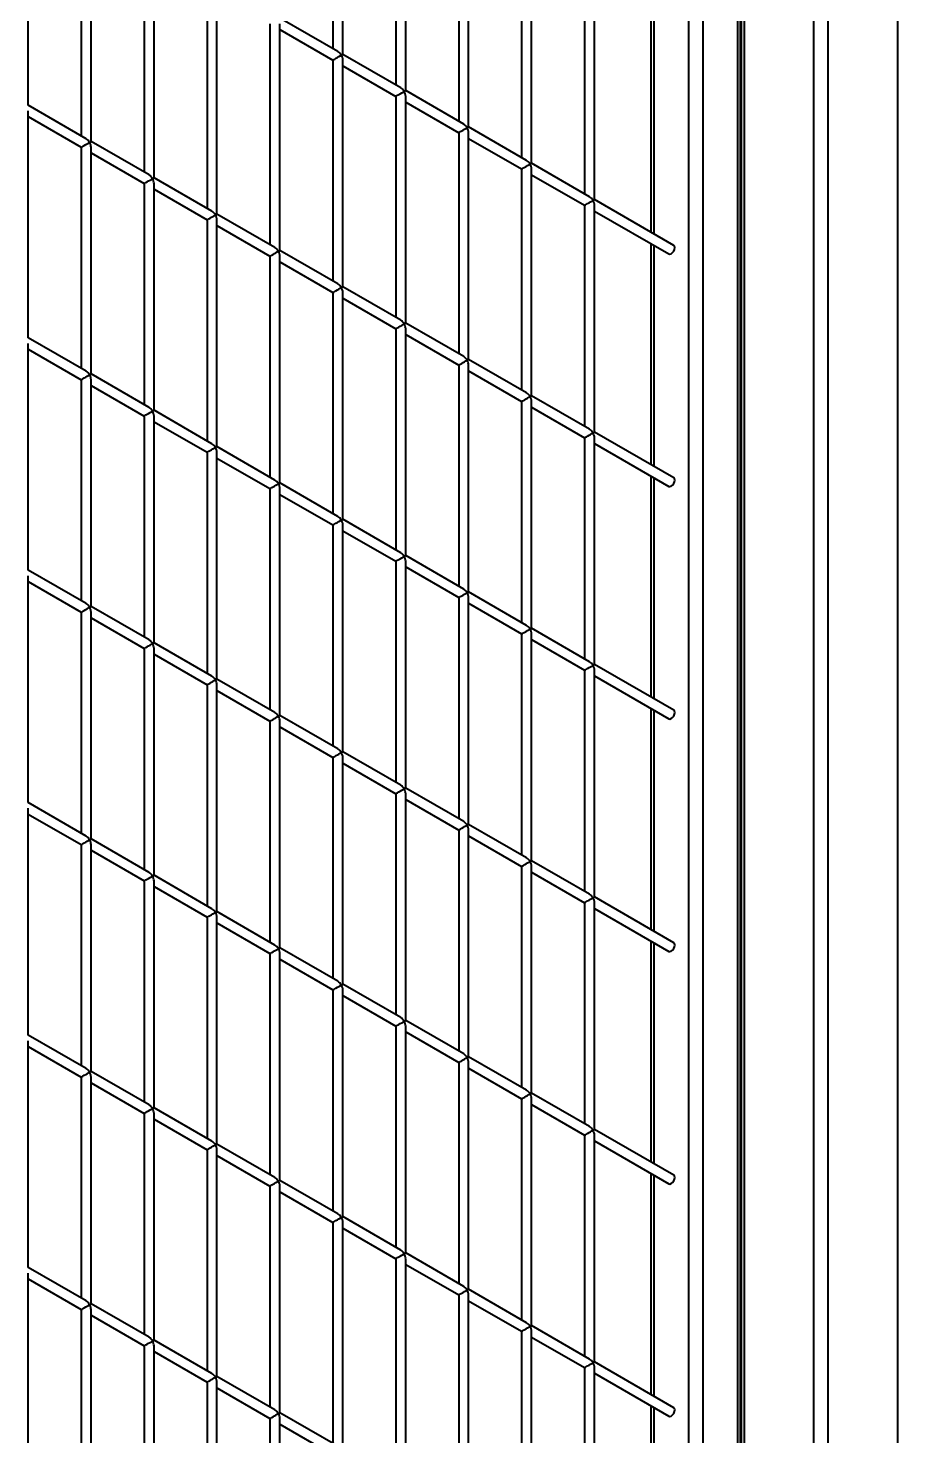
# Model space of a CAD drawing. Header units: millimetres. Extents: x 0 to 420, y 0 to 297.
# Drawn here: x 243.63 to 252.42, y 110.63 to 124.87 of the extents above; entities that cross this region are included whole.
import ezdxf

# ---------------------------------------------------------------- set-up
doc = ezdxf.new("R2010")
doc.units = ezdxf.units.MM

msp = doc.modelspace()

# ---------------------------------------------------------------- linework, layer by layer
at = {"color": 8, "linetype": 'Continuous', "lineweight": 40}
for p, q in [((251.5759, 99.2264), (251.5759, 131.3982)), ((251.7173, 131.3982), (251.7173, 99.2264)), ((252.4244, 98.8182), (252.4244, 130.99)), ((250.3101, 101.5016), (250.3101, 129.7201)), ((250.8688, 126.6588), (250.8688, 103.4316)), ((249.9566, 125.0244), (249.9566, 122.7882)), ((249.9566, 122.6728), (249.9566, 120.4366)), ((249.9566, 120.3211), (249.9566, 118.0849)), ((249.9566, 117.9695), (249.9566, 115.7333)), ((249.9566, 115.6178), (249.9566, 113.3817)), ((249.9566, 113.2662), (249.9566, 111.03)), ((249.9566, 110.9146), (249.9566, 108.6784))]:
    msp.add_line(p, q, dxfattribs=at)
at = {"color": 7, "linetype": 'Continuous', "lineweight": 40}
for p, q in [((250.8344, 100.6752), (250.8344, 130.0228)), ((250.8051, 100.7737), (250.8051, 130.0059)), ((250.4516, 129.8017), (250.4516, 101.3861)), ((246.7105, 126.8983), (246.7105, 124.6622)), ((246.8105, 124.6044), (246.8105, 126.8983)), ((250.8395, 126.6628), (250.8395, 103.4485)), ((247.3469, 126.531), (247.3469, 124.2948)), ((247.4469, 124.2371), (247.4469, 126.531)), ((243.6285, 124.0897), (243.6285, 126.3836)), ((247.9833, 126.1636), (247.9833, 123.9274)), ((248.0833, 123.8697), (248.0833, 126.1636)), ((244.1649, 126.0162), (244.1649, 123.7801)), ((244.2649, 123.7223), (244.2649, 126.0162)), ((248.6197, 125.7962), (248.6197, 123.56)), ((248.7197, 123.5023), (248.7197, 125.7962)), ((244.8013, 125.6489), (244.8013, 123.4127)), ((244.9013, 123.355), (244.9013, 125.6489)), ((249.2561, 125.4288), (249.2561, 123.1926)), ((249.3561, 123.1349), (249.3561, 125.4288)), ((245.4377, 125.2815), (245.4377, 123.0453)), ((245.5377, 122.9876), (245.5377, 125.2815)), ((249.9273, 125.0413), (249.9273, 122.8051)), ((246.0741, 124.9141), (246.0741, 122.6779)), ((246.7605, 124.6333), (246.1741, 124.9718)), ((246.1741, 122.6202), (246.1741, 124.9141)), ((246.1741, 124.8564), (246.7105, 124.5467)), ((247.3969, 124.2659), (246.8105, 124.6044)), ((246.7105, 124.5467), (246.7105, 122.3105)), ((246.8105, 122.2528), (246.8105, 124.5467)), ((246.8105, 124.489), (247.3469, 124.1793)), ((247.3469, 124.1793), (247.3469, 121.9431)), ((248.0333, 123.8985), (247.4469, 124.2371)), ((247.4469, 121.8854), (247.4469, 124.1793)), ((244.2149, 123.7512), (243.6285, 124.0897)), ((247.4469, 124.1216), (247.9833, 123.8119)), ((243.6285, 121.7381), (243.6285, 124.032)), ((243.6285, 123.9743), (244.1649, 123.6646)), ((247.9833, 123.8119), (247.9833, 121.5758)), ((248.6697, 123.5312), (248.0833, 123.8697)), ((248.0833, 121.518), (248.0833, 123.8119)), ((248.0833, 123.7542), (248.6197, 123.4446)), ((244.1649, 123.6646), (244.1649, 121.4284)), ((244.8513, 123.3838), (244.2649, 123.7223)), ((244.2649, 121.3707), (244.2649, 123.6646)), ((244.2649, 123.6069), (244.8013, 123.2972)), ((249.306, 123.1638), (248.7197, 123.5023)), ((245.4877, 123.0164), (244.9013, 123.355)), ((248.6197, 123.4446), (248.6197, 121.2084)), ((248.7197, 121.1507), (248.7197, 123.4446)), ((248.7197, 123.3868), (249.2561, 123.0772)), ((244.8013, 123.2972), (244.8013, 121.061)), ((244.9013, 121.0033), (244.9013, 123.2972)), ((244.9013, 123.2395), (245.4377, 122.9298)), ((249.2561, 123.0772), (249.2561, 120.841)), ((250.1584, 122.6717), (249.3561, 123.1349)), ((249.3561, 120.7833), (249.3561, 123.0772)), ((245.4377, 122.9298), (245.4377, 120.6937)), ((246.1241, 122.6491), (245.5377, 122.9876)), ((245.5377, 120.6359), (245.5377, 122.9298)), ((249.3561, 123.0194), (250.1084, 122.5851)), ((245.5377, 122.8721), (246.0741, 122.5624)), ((246.7605, 122.2817), (246.1741, 122.6202)), ((249.9273, 122.6897), (249.9273, 120.4535)), ((246.0741, 122.5624), (246.0741, 120.3263)), ((246.1741, 120.2685), (246.1741, 122.5624)), ((246.1741, 122.5047), (246.7105, 122.1951)), ((246.7105, 122.1951), (246.7105, 119.9589)), ((247.3969, 121.9143), (246.8105, 122.2528)), ((246.8105, 119.9012), (246.8105, 122.1951)), ((246.8105, 122.1373), (247.3469, 121.8277)), ((247.3469, 121.8277), (247.3469, 119.5915)), ((248.0333, 121.5469), (247.4469, 121.8854)), ((247.4469, 119.5338), (247.4469, 121.8277)), ((247.4469, 121.77), (247.9833, 121.4603)), ((244.2149, 121.3996), (243.6285, 121.7381)), ((243.6285, 119.3864), (243.6285, 121.6803)), ((243.6285, 121.6226), (244.1649, 121.313)), ((248.6697, 121.1795), (248.0833, 121.518)), ((244.8513, 121.0322), (244.2649, 121.3707)), ((247.9833, 121.4603), (247.9833, 119.2241)), ((248.0833, 119.1664), (248.0833, 121.4603)), ((248.0833, 121.4026), (248.6197, 121.0929)), ((244.1649, 121.313), (244.1649, 119.0768)), ((244.2649, 119.0191), (244.2649, 121.313)), ((244.2649, 121.2552), (244.8013, 120.9456)), ((248.6197, 121.0929), (248.6197, 118.8567)), ((249.306, 120.8121), (248.7197, 121.1507)), ((248.7197, 118.799), (248.7197, 121.0929)), ((244.8013, 120.9456), (244.8013, 118.7094)), ((245.4877, 120.6648), (244.9013, 121.0033)), ((244.9013, 118.6517), (244.9013, 120.9456)), ((248.7197, 121.0352), (249.2561, 120.7255)), ((244.9013, 120.8878), (245.4377, 120.5782)), ((250.1584, 120.3201), (249.3561, 120.7833)), ((246.1241, 120.2974), (245.5377, 120.6359)), ((249.2561, 120.7255), (249.2561, 118.4894)), ((249.3561, 118.4316), (249.3561, 120.7255)), ((249.3561, 120.6678), (250.1084, 120.2335)), ((245.4377, 120.5782), (245.4377, 118.342)), ((245.5377, 118.2843), (245.5377, 120.5782)), ((245.5377, 120.5205), (246.0741, 120.2108)), ((249.9273, 120.338), (249.9273, 118.1019)), ((246.0741, 120.2108), (246.0741, 117.9746)), ((246.7605, 119.93), (246.1741, 120.2685)), ((246.1741, 117.9169), (246.1741, 120.2108)), ((246.1741, 120.1531), (246.7105, 119.8434)), ((246.7105, 119.8434), (246.7105, 117.6073)), ((247.3969, 119.5626), (246.8105, 119.9012)), ((246.8105, 117.5495), (246.8105, 119.8434)), ((246.8105, 119.7857), (247.3469, 119.476)), ((248.0333, 119.1953), (247.4469, 119.5338)), ((244.2149, 119.0479), (243.6285, 119.3864)), ((247.3469, 119.476), (247.3469, 117.2399)), ((247.4469, 117.1821), (247.4469, 119.476)), ((247.4469, 119.4183), (247.9833, 119.1087)), ((243.6285, 117.0348), (243.6285, 119.3287)), ((243.6285, 119.271), (244.1649, 118.9613)), ((247.9833, 119.1087), (247.9833, 116.8725)), ((248.6697, 118.8279), (248.0833, 119.1664)), ((248.0833, 116.8148), (248.0833, 119.1087)), ((248.0833, 119.0509), (248.6197, 118.7413)), ((244.1649, 118.9613), (244.1649, 116.7252)), ((244.8513, 118.6805), (244.2649, 119.0191)), ((244.2649, 116.6674), (244.2649, 118.9613)), ((244.2649, 118.9036), (244.8013, 118.5939)), ((249.306, 118.4605), (248.7197, 118.799)), ((245.4877, 118.3132), (244.9013, 118.6517)), ((248.6197, 118.7413), (248.6197, 116.5051)), ((248.7197, 116.4474), (248.7197, 118.7413)), ((248.7197, 118.6835), (249.2561, 118.3739)), ((244.8013, 118.5939), (244.8013, 116.3578)), ((244.9013, 116.3), (244.9013, 118.5939)), ((244.9013, 118.5362), (245.4377, 118.2266)), ((249.2561, 118.3739), (249.2561, 116.1377)), ((250.1584, 117.9685), (249.3561, 118.4316)), ((249.3561, 116.08), (249.3561, 118.3739)), ((245.4377, 118.2266), (245.4377, 115.9904)), ((246.1241, 117.9458), (245.5377, 118.2843)), ((245.5377, 115.9327), (245.5377, 118.2266)), ((249.3561, 118.3162), (250.1084, 117.8819)), ((245.5377, 118.1688), (246.0741, 117.8592)), ((246.7605, 117.5784), (246.1741, 117.9169)), ((249.9273, 117.9864), (249.9273, 115.7502)), ((246.0741, 117.8592), (246.0741, 115.623)), ((246.1741, 115.5653), (246.1741, 117.8592)), ((246.1741, 117.8014), (246.7105, 117.4918)), ((246.7105, 117.4918), (246.7105, 115.2556)), ((247.3969, 117.211), (246.8105, 117.5495)), ((246.8105, 115.1979), (246.8105, 117.4918)), ((246.8105, 117.4341), (247.3469, 117.1244)), ((247.3469, 117.1244), (247.3469, 114.8882)), ((248.0333, 116.8436), (247.4469, 117.1821)), ((247.4469, 114.8305), (247.4469, 117.1244)), ((247.4469, 117.0667), (247.9833, 116.757)), ((244.2149, 116.6963), (243.6285, 117.0348)), ((243.6285, 114.6832), (243.6285, 116.9771)), ((243.6285, 116.9193), (244.1649, 116.6097)), ((248.6697, 116.4762), (248.0833, 116.8148)), ((244.8513, 116.3289), (244.2649, 116.6674)), ((247.9833, 116.757), (247.9833, 114.5209)), ((248.0833, 114.4631), (248.0833, 116.757)), ((248.0833, 116.6993), (248.6197, 116.3896)), ((244.1649, 116.6097), (244.1649, 114.3735)), ((244.2649, 114.3158), (244.2649, 116.6097)), ((244.2649, 116.552), (244.8013, 116.2423)), ((248.6197, 116.3896), (248.6197, 114.1535)), ((249.306, 116.1089), (248.7197, 116.4474)), ((248.7197, 114.0957), (248.7197, 116.3896)), ((244.8013, 116.2423), (244.8013, 114.0061)), ((245.4877, 115.9615), (244.9013, 116.3)), ((244.9013, 113.9484), (244.9013, 116.2423)), ((248.7197, 116.3319), (249.2561, 116.0223)), ((244.9013, 116.1846), (245.4377, 115.8749)), ((250.1584, 115.6168), (249.3561, 116.08)), ((246.1241, 115.5941), (245.5377, 115.9327)), ((249.2561, 116.0223), (249.2561, 113.7861)), ((249.3561, 113.7284), (249.3561, 116.0223)), ((249.3561, 115.9645), (250.1084, 115.5302)), ((245.4377, 115.8749), (245.4377, 113.6387)), ((245.5377, 113.581), (245.5377, 115.8749)), ((245.5377, 115.8172), (246.0741, 115.5075)), ((249.9273, 115.6348), (249.9273, 113.3986)), ((246.0741, 115.5075), (246.0741, 113.2714)), ((246.7605, 115.2268), (246.1741, 115.5653)), ((246.1741, 113.2136), (246.1741, 115.5075)), ((246.1741, 115.4498), (246.7105, 115.1402)), ((246.7105, 115.1402), (246.7105, 112.904)), ((247.3969, 114.8594), (246.8105, 115.1979)), ((246.8105, 112.8463), (246.8105, 115.1402)), ((246.8105, 115.0824), (247.3469, 114.7728)), ((248.0333, 114.492), (247.4469, 114.8305)), ((244.2149, 114.3447), (243.6285, 114.6832)), ((247.3469, 114.7728), (247.3469, 112.5366)), ((247.4469, 112.4789), (247.4469, 114.7728)), ((247.4469, 114.715), (247.9833, 114.4054)), ((243.6285, 112.3315), (243.6285, 114.6254)), ((243.6285, 114.5677), (244.1649, 114.258)), ((247.9833, 114.4054), (247.9833, 112.1692)), ((248.6697, 114.1246), (248.0833, 114.4631)), ((248.0833, 112.1115), (248.0833, 114.4054)), ((244.1649, 114.258), (244.1649, 112.0219)), ((244.8513, 113.9773), (244.2649, 114.3158)), ((244.2649, 111.9641), (244.2649, 114.258)), ((248.0833, 114.3477), (248.6197, 114.038)), ((244.2649, 114.2003), (244.8013, 113.8907)), ((249.306, 113.7572), (248.7197, 114.0957)), ((245.4877, 113.6099), (244.9013, 113.9484)), ((248.6197, 114.038), (248.6197, 111.8018)), ((248.7197, 111.7441), (248.7197, 114.038)), ((248.7197, 113.9803), (249.2561, 113.6706)), ((244.8013, 113.8907), (244.8013, 111.6545)), ((244.9013, 111.5968), (244.9013, 113.8907)), ((244.9013, 113.8329), (245.4377, 113.5233)), ((249.2561, 113.6706), (249.2561, 111.4344)), ((250.1584, 113.2652), (249.3561, 113.7284)), ((249.3561, 111.3767), (249.3561, 113.6706)), ((245.4377, 113.5233), (245.4377, 111.2871)), ((246.1241, 113.2425), (245.5377, 113.581)), ((245.5377, 111.2294), (245.5377, 113.5233)), ((249.3561, 113.6129), (250.1084, 113.1786)), ((245.5377, 113.4656), (246.0741, 113.1559)), ((246.7605, 112.8751), (246.1741, 113.2136)), ((249.9273, 113.2831), (249.9273, 111.0469)), ((246.0741, 113.1559), (246.0741, 110.9197)), ((246.1741, 110.862), (246.1741, 113.1559)), ((246.1741, 113.0982), (246.7105, 112.7885)), ((246.7105, 112.7885), (246.7105, 110.5523)), ((247.3969, 112.5077), (246.8105, 112.8463)), ((246.8105, 110.4946), (246.8105, 112.7885)), ((246.8105, 112.7308), (247.3469, 112.4211)), ((247.3469, 112.4211), (247.3469, 110.185)), ((248.0333, 112.1404), (247.4469, 112.4789)), ((247.4469, 110.1272), (247.4469, 112.4211)), ((247.4469, 112.3634), (247.9833, 112.0537)), ((244.2149, 111.993), (243.6285, 112.3315)), ((243.6285, 109.9799), (243.6285, 112.2738)), ((243.6285, 112.2161), (244.1649, 111.9064)), ((248.6697, 111.773), (248.0833, 112.1115)), ((244.8513, 111.6256), (244.2649, 111.9641)), ((247.9833, 112.0537), (247.9833, 109.8176)), ((248.0833, 109.7598), (248.0833, 112.0537)), ((248.0833, 111.996), (248.6197, 111.6864)), ((244.1649, 111.9064), (244.1649, 109.6702)), ((244.2649, 109.6125), (244.2649, 111.9064)), ((244.2649, 111.8487), (244.8013, 111.539)), ((248.6197, 111.6864), (248.6197, 109.4502)), ((249.306, 111.4056), (248.7197, 111.7441)), ((248.7197, 109.3925), (248.7197, 111.6864)), ((244.8013, 111.539), (244.8013, 109.3029)), ((245.4877, 111.2582), (244.9013, 111.5968)), ((244.9013, 109.2451), (244.9013, 111.539)), ((248.7197, 111.6286), (249.2561, 111.319)), ((244.9013, 111.4813), (245.4377, 111.1716)), ((250.1584, 110.9136), (249.3561, 111.3767)), ((246.1241, 110.8909), (245.5377, 111.2294)), ((249.2561, 111.319), (249.2561, 109.0828)), ((249.3561, 109.0251), (249.3561, 111.319)), ((249.3561, 111.2613), (250.1084, 110.8269)), ((245.4377, 111.1716), (245.4377, 108.9355)), ((245.5377, 108.8777), (245.5377, 111.1716)), ((245.5377, 111.1139), (246.0741, 110.8043)), ((246.0741, 110.8043), (246.0741, 108.5681)), ((246.7605, 110.5235), (246.1741, 110.862)), ((246.1741, 108.5104), (246.1741, 110.8043)), ((249.9273, 110.9315), (249.9273, 108.6953)), ((246.1741, 110.7465), (246.7105, 110.4369))]:
    msp.add_line(p, q, dxfattribs=at)
at = {"color": 7, "linetype": 'Continuous', "lineweight": 40, "flags": 128}
for points in [[(250.1334, 122.5876), (250.1469, 122.5985), (250.1584, 122.614), (250.166, 122.6317), (250.1687, 122.6488), (250.166, 122.6629), (250.1584, 122.6717), (250.1584, 122.6717)], [(250.1084, 122.5851), (250.1198, 122.5829), (250.1334, 122.5876)], [(250.1084, 120.2335), (250.1198, 120.2313), (250.1334, 120.236)], [(250.1334, 120.236), (250.1469, 120.2469), (250.1584, 120.2624), (250.166, 120.28), (250.1687, 120.2972), (250.166, 120.3113), (250.1584, 120.3201), (250.1584, 120.3201)], [(250.1334, 117.8843), (250.1469, 117.8953), (250.1584, 117.9107), (250.166, 117.9284), (250.1687, 117.9456), (250.166, 117.9596), (250.1584, 117.9685), (250.1584, 117.9685)], [(250.1084, 117.8819), (250.1198, 117.8796), (250.1334, 117.8843)], [(250.1084, 115.5302), (250.1198, 115.528), (250.1334, 115.5327)], [(250.1334, 115.5327), (250.1469, 115.5436), (250.1584, 115.5591), (250.166, 115.5768), (250.1687, 115.5939), (250.166, 115.608), (250.1584, 115.6168), (250.1584, 115.6168)], [(250.1334, 113.1811), (250.1469, 113.192), (250.1584, 113.2075), (250.166, 113.2251), (250.1687, 113.2423), (250.166, 113.2564), (250.1584, 113.2652), (250.1584, 113.2652)], [(250.1084, 113.1786), (250.1198, 113.1764), (250.1334, 113.1811)], [(250.1084, 110.8269), (250.1198, 110.8247), (250.1334, 110.8294)], [(250.1334, 110.8294), (250.1469, 110.8403), (250.1584, 110.8558), (250.166, 110.8735), (250.1687, 110.8907), (250.166, 110.9047), (250.1584, 110.9136), (250.1584, 110.9136)]]:
    msp.add_lwpolyline(points, dxfattribs=at)
at = {"color": 7, "linetype": 'Continuous', "lineweight": 40}
for centre, major_axis, ratio, start_param, end_param in [((246.7605, 124.5756), (-0.0354, 0.0612), 0.5773346, 4.7123483, 5.4978278), ((246.7605, 124.5756), (0.05, 0.0289), 0.0000704, 5.4977465, 6.2831447), ((246.7605, 124.5756), (0.05, 0.0289), 0.0000704, 3.141552, 5.4977465), ((246.7605, 124.5756), (-0.0354, 0.0612), 0.5773346, 3.9269502, 4.7123483), ((247.3969, 124.2082), (0.05, 0.0289), 0.0000704, 3.141552, 5.4977465), ((247.3969, 124.2082), (-0.0354, 0.0612), 0.5773346, 4.7123483, 5.4978278), ((247.3969, 124.2082), (0.05, 0.0289), 0.0000704, 5.4977465, 6.2831447), ((247.3969, 124.2082), (-0.0354, 0.0612), 0.5773346, 3.9269502, 4.7123483), ((248.0333, 123.8408), (-0.0354, 0.0612), 0.5773346, 4.7123483, 5.4978278), ((244.2149, 123.6935), (-0.0354, 0.0612), 0.5773346, 4.7123483, 5.4978278), ((248.0333, 123.8408), (0.05, 0.0289), 0.0000704, 3.141552, 5.4977465), ((248.0333, 123.8408), (0.05, 0.0289), 0.0000704, 5.4977465, 6.2831447), ((248.0333, 123.8408), (-0.0354, 0.0612), 0.5773346, 3.9269502, 4.7123483), ((244.2149, 123.6935), (0.05, 0.0289), 0.0000704, 3.141552, 5.4977465), ((244.2149, 123.6935), (0.05, 0.0289), 0.0000704, 5.4977465, 6.2831447), ((244.2149, 123.6935), (-0.0354, 0.0612), 0.5773346, 3.9269502, 4.7123483), ((248.6697, 123.4734), (0.05, 0.0289), 0.0000704, 3.141552, 5.4977465), ((248.6697, 123.4734), (-0.0354, 0.0612), 0.5773346, 4.7123483, 5.4978278), ((248.6697, 123.4734), (0.05, 0.0289), 0.0000704, 5.4977465, 6.2831447), ((248.6697, 123.4734), (-0.0354, 0.0612), 0.5773346, 3.9269502, 4.7123483), ((244.8513, 123.3261), (0.05, 0.0289), 0.0000704, 3.141552, 5.4977465), ((244.8513, 123.3261), (-0.0354, 0.0612), 0.5773346, 4.7123483, 5.4978278), ((244.8513, 123.3261), (0.05, 0.0289), 0.0000704, 5.4977465, 6.2831447), ((244.8513, 123.3261), (-0.0354, 0.0612), 0.5773346, 3.9269502, 4.7123483), ((249.3061, 123.106), (0.05, 0.0289), 0.0000704, 3.141552, 5.4977465), ((249.3061, 123.106), (-0.0354, 0.0612), 0.5773346, 4.7123483, 5.4978278), ((249.3061, 123.106), (0.05, 0.0289), 0.0000704, 5.4977465, 6.2831447), ((249.3061, 123.106), (-0.0354, 0.0612), 0.5773346, 3.9269502, 4.7123483), ((245.4877, 122.9587), (0.05, 0.0289), 0.0000704, 3.141552, 5.4977465), ((245.4877, 122.9587), (-0.0354, 0.0612), 0.5773346, 4.7123483, 5.4978278), ((245.4877, 122.9587), (0.05, 0.0289), 0.0000704, 5.4977465, 6.2831447), ((245.4877, 122.9587), (-0.0354, 0.0612), 0.5773346, 3.9269502, 4.7123483), ((246.1241, 122.5913), (0.05, 0.0289), 0.0000704, 3.141552, 5.4977465), ((246.1241, 122.5913), (-0.0354, 0.0612), 0.5773346, 4.7123483, 5.4978278), ((246.1241, 122.5913), (0.05, 0.0289), 0.0000704, 5.4977465, 6.2831447), ((246.1241, 122.5913), (-0.0354, 0.0612), 0.5773346, 3.9269502, 4.7123483), ((246.7605, 122.2239), (0.05, 0.0289), 0.0000704, 3.141552, 5.4977465), ((246.7605, 122.2239), (-0.0354, 0.0612), 0.5773346, 4.7123483, 5.4978278), ((246.7605, 122.2239), (0.05, 0.0289), 0.0000704, 5.4977465, 6.2831447), ((246.7605, 122.2239), (-0.0354, 0.0612), 0.5773346, 3.9269502, 4.7123483), ((247.3969, 121.8566), (-0.0354, 0.0612), 0.5773346, 4.7123483, 5.4978278), ((247.3969, 121.8566), (0.05, 0.0289), 0.0000704, 3.141552, 5.4977465), ((247.3969, 121.8566), (0.05, 0.0289), 0.0000704, 5.4977465, 6.2831447), ((247.3969, 121.8566), (-0.0354, 0.0612), 0.5773346, 3.9269502, 4.7123483), ((248.0333, 121.4892), (0.05, 0.0289), 0.0000704, 3.141552, 5.4977465), ((248.0333, 121.4892), (-0.0354, 0.0612), 0.5773346, 4.7123483, 5.4978278), ((248.0333, 121.4892), (0.05, 0.0289), 0.0000704, 5.4977465, 6.2831447), ((248.0333, 121.4892), (-0.0354, 0.0612), 0.5773346, 3.9269502, 4.7123483), ((244.2149, 121.3418), (0.05, 0.0289), 0.0000704, 3.141552, 5.4977465), ((244.2149, 121.3418), (-0.0354, 0.0612), 0.5773346, 4.7123483, 5.4978278), ((244.2149, 121.3418), (0.05, 0.0289), 0.0000704, 5.4977465, 6.2831447), ((244.2149, 121.3418), (-0.0354, 0.0612), 0.5773346, 3.9269502, 4.7123483), ((248.6697, 121.1218), (0.05, 0.0289), 0.0000704, 3.141552, 5.4977465), ((248.6697, 121.1218), (-0.0354, 0.0612), 0.5773346, 4.7123483, 5.4978278), ((248.6697, 121.1218), (0.05, 0.0289), 0.0000704, 5.4977465, 6.2831447), ((248.6697, 121.1218), (-0.0354, 0.0612), 0.5773346, 3.9269502, 4.7123483), ((244.8513, 120.9744), (0.05, 0.0289), 0.0000704, 3.141552, 5.4977465), ((244.8513, 120.9744), (-0.0354, 0.0612), 0.5773346, 4.7123483, 5.4978278), ((244.8513, 120.9744), (0.05, 0.0289), 0.0000704, 5.4977465, 6.2831447), ((244.8513, 120.9744), (-0.0354, 0.0612), 0.5773346, 3.9269502, 4.7123483), ((249.3061, 120.7544), (0.05, 0.0289), 0.0000704, 3.141552, 5.4977465), ((249.3061, 120.7544), (-0.0354, 0.0612), 0.5773346, 4.7123483, 5.4978278), ((249.3061, 120.7544), (0.05, 0.0289), 0.0000704, 5.4977465, 6.2831447), ((249.3061, 120.7544), (-0.0354, 0.0612), 0.5773346, 3.9269502, 4.7123483), ((245.4877, 120.6071), (0.05, 0.0289), 0.0000704, 3.141552, 5.4977465), ((245.4877, 120.6071), (-0.0354, 0.0612), 0.5773346, 4.7123483, 5.4978278), ((245.4877, 120.6071), (0.05, 0.0289), 0.0000704, 5.4977465, 6.2831447), ((245.4877, 120.6071), (-0.0354, 0.0612), 0.5773346, 3.9269502, 4.7123483), ((246.1241, 120.2397), (0.05, 0.0289), 0.0000704, 3.141552, 5.4977465), ((246.1241, 120.2397), (-0.0354, 0.0612), 0.5773346, 4.7123483, 5.4978278), ((246.1241, 120.2397), (0.05, 0.0289), 0.0000704, 5.4977465, 6.2831447), ((246.1241, 120.2397), (-0.0354, 0.0612), 0.5773346, 3.9269502, 4.7123483), ((246.7605, 119.8723), (-0.0354, 0.0612), 0.5773346, 4.7123483, 5.4978278), ((246.7605, 119.8723), (0.05, 0.0289), 0.0000704, 3.141552, 5.4977465), ((246.7605, 119.8723), (0.05, 0.0289), 0.0000704, 5.4977465, 6.2831447), ((246.7605, 119.8723), (-0.0354, 0.0612), 0.5773346, 3.9269502, 4.7123483), ((247.3969, 119.5049), (0.05, 0.0289), 0.0000704, 3.141552, 5.4977465), ((247.3969, 119.5049), (-0.0354, 0.0612), 0.5773346, 4.7123483, 5.4978278), ((247.3969, 119.5049), (0.05, 0.0289), 0.0000704, 5.4977465, 6.2831447), ((247.3969, 119.5049), (-0.0354, 0.0612), 0.5773346, 3.9269502, 4.7123483), ((248.0333, 119.1375), (-0.0354, 0.0612), 0.5773346, 4.7123483, 5.4978278), ((248.0333, 119.1375), (0.05, 0.0289), 0.0000704, 3.141552, 5.4977465), ((248.0333, 119.1375), (0.05, 0.0289), 0.0000704, 5.4977465, 6.2831447), ((248.0333, 119.1375), (-0.0354, 0.0612), 0.5773346, 3.9269502, 4.7123483), ((244.2149, 118.9902), (0.05, 0.0289), 0.0000704, 3.141552, 5.4977465), ((244.2149, 118.9902), (-0.0354, 0.0612), 0.5773346, 4.7123483, 5.4978278), ((244.2149, 118.9902), (0.05, 0.0289), 0.0000704, 5.4977465, 6.2831447), ((244.2149, 118.9902), (-0.0354, 0.0612), 0.5773346, 3.9269502, 4.7123483), ((248.6697, 118.7701), (0.05, 0.0289), 0.0000704, 3.141552, 5.4977465), ((248.6697, 118.7701), (-0.0354, 0.0612), 0.5773346, 4.7123483, 5.4978278), ((248.6697, 118.7701), (0.05, 0.0289), 0.0000704, 5.4977465, 6.2831447), ((248.6697, 118.7701), (-0.0354, 0.0612), 0.5773346, 3.9269502, 4.7123483), ((244.8513, 118.6228), (0.05, 0.0289), 0.0000704, 3.141552, 5.4977465), ((244.8513, 118.6228), (-0.0354, 0.0612), 0.5773346, 4.7123483, 5.4978278), ((244.8513, 118.6228), (0.05, 0.0289), 0.0000704, 5.4977465, 6.2831447), ((244.8513, 118.6228), (-0.0354, 0.0612), 0.5773346, 3.9269502, 4.7123483), ((249.3061, 118.4028), (0.05, 0.0289), 0.0000704, 3.141552, 5.4977465), ((249.3061, 118.4028), (-0.0354, 0.0612), 0.5773346, 4.7123483, 5.4978278), ((249.3061, 118.4028), (0.05, 0.0289), 0.0000704, 5.4977465, 6.2831447), ((249.3061, 118.4028), (-0.0354, 0.0612), 0.5773346, 3.9269502, 4.7123483), ((245.4877, 118.2554), (0.05, 0.0289), 0.0000704, 3.141552, 5.4977465), ((245.4877, 118.2554), (-0.0354, 0.0612), 0.5773346, 4.7123483, 5.4978278), ((245.4877, 118.2554), (0.05, 0.0289), 0.0000704, 5.4977465, 6.2831447), ((245.4877, 118.2554), (-0.0354, 0.0612), 0.5773346, 3.9269502, 4.7123483), ((246.1241, 117.888), (-0.0354, 0.0612), 0.5773346, 4.7123483, 5.4978278), ((246.1241, 117.888), (0.05, 0.0289), 0.0000704, 5.4977465, 6.2831447), ((246.1241, 117.888), (0.05, 0.0289), 0.0000704, 3.141552, 5.4977465), ((246.1241, 117.888), (-0.0354, 0.0612), 0.5773346, 3.9269502, 4.7123483), ((246.7605, 117.5207), (0.05, 0.0289), 0.0000704, 3.141552, 5.4977465), ((246.7605, 117.5207), (-0.0354, 0.0612), 0.5773346, 4.7123483, 5.4978278), ((246.7605, 117.5207), (0.05, 0.0289), 0.0000704, 5.4977465, 6.2831447), ((246.7605, 117.5207), (-0.0354, 0.0612), 0.5773346, 3.9269502, 4.7123483), ((247.3969, 117.1533), (-0.0354, 0.0612), 0.5773346, 4.7123483, 5.4978278), ((247.3969, 117.1533), (0.05, 0.0289), 0.0000704, 3.141552, 5.4977465), ((247.3969, 117.1533), (0.05, 0.0289), 0.0000704, 5.4977465, 6.2831447), ((247.3969, 117.1533), (-0.0354, 0.0612), 0.5773346, 3.9269502, 4.7123483), ((248.0333, 116.7859), (0.05, 0.0289), 0.0000704, 3.141552, 5.4977465), ((248.0333, 116.7859), (-0.0354, 0.0612), 0.5773346, 4.7123483, 5.4978278), ((248.0333, 116.7859), (0.05, 0.0289), 0.0000704, 5.4977465, 6.2831447), ((248.0333, 116.7859), (-0.0354, 0.0612), 0.5773346, 3.9269502, 4.7123483), ((244.2149, 116.6386), (0.05, 0.0289), 0.0000704, 3.141552, 5.4977465), ((244.2149, 116.6386), (-0.0354, 0.0612), 0.5773346, 4.7123483, 5.4978278), ((244.2149, 116.6386), (0.05, 0.0289), 0.0000704, 5.4977465, 6.2831447), ((244.2149, 116.6386), (-0.0354, 0.0612), 0.5773346, 3.9269502, 4.7123483), ((248.6697, 116.4185), (0.05, 0.0289), 0.0000704, 3.141552, 5.4977465), ((248.6697, 116.4185), (-0.0354, 0.0612), 0.5773346, 4.7123483, 5.4978278), ((248.6697, 116.4185), (0.05, 0.0289), 0.0000704, 5.4977465, 6.2831447), ((248.6697, 116.4185), (-0.0354, 0.0612), 0.5773346, 3.9269502, 4.7123483), ((244.8513, 116.2712), (0.05, 0.0289), 0.0000704, 3.141552, 5.4977465), ((244.8513, 116.2712), (-0.0354, 0.0612), 0.5773346, 4.7123483, 5.4978278), ((244.8513, 116.2712), (0.05, 0.0289), 0.0000704, 5.4977465, 6.2831447), ((244.8513, 116.2712), (-0.0354, 0.0612), 0.5773346, 3.9269502, 4.7123483), ((249.3061, 116.0511), (0.05, 0.0289), 0.0000704, 3.141552, 5.4977465), ((249.3061, 116.0511), (-0.0354, 0.0612), 0.5773346, 4.7123483, 5.4978278), ((249.3061, 116.0511), (0.05, 0.0289), 0.0000704, 5.4977465, 6.2831447), ((249.3061, 116.0511), (-0.0354, 0.0612), 0.5773346, 3.9269502, 4.7123483), ((245.4877, 115.9038), (0.05, 0.0289), 0.0000704, 3.141552, 5.4977465), ((245.4877, 115.9038), (-0.0354, 0.0612), 0.5773346, 4.7123483, 5.4978278), ((245.4877, 115.9038), (0.05, 0.0289), 0.0000704, 5.4977465, 6.2831447), ((245.4877, 115.9038), (-0.0354, 0.0612), 0.5773346, 3.9269502, 4.7123483), ((246.1241, 115.5364), (0.05, 0.0289), 0.0000704, 3.141552, 5.4977465), ((246.1241, 115.5364), (-0.0354, 0.0612), 0.5773346, 4.7123483, 5.4978278), ((246.1241, 115.5364), (0.05, 0.0289), 0.0000704, 5.4977465, 6.2831447), ((246.1241, 115.5364), (-0.0354, 0.0612), 0.5773346, 3.9269502, 4.7123483), ((246.7605, 115.169), (-0.0354, 0.0612), 0.5773346, 4.7123483, 5.4978278), ((246.7605, 115.169), (0.05, 0.0289), 0.0000704, 3.141552, 5.4977465), ((246.7605, 115.169), (0.05, 0.0289), 0.0000704, 5.4977465, 6.2831447), ((246.7605, 115.169), (-0.0354, 0.0612), 0.5773346, 3.9269502, 4.7123483), ((247.3969, 114.8016), (0.05, 0.0289), 0.0000704, 3.141552, 5.4977465), ((247.3969, 114.8016), (-0.0354, 0.0612), 0.5773346, 4.7123483, 5.4978278), ((247.3969, 114.8016), (0.05, 0.0289), 0.0000704, 5.4977465, 6.2831447), ((247.3969, 114.8016), (-0.0354, 0.0612), 0.5773346, 3.9269502, 4.7123483), ((248.0333, 114.4343), (0.05, 0.0289), 0.0000704, 3.141552, 5.4977465), ((248.0333, 114.4343), (-0.0354, 0.0612), 0.5773346, 4.7123483, 5.4978278), ((248.0333, 114.4343), (0.05, 0.0289), 0.0000704, 5.4977465, 6.2831447), ((248.0333, 114.4343), (-0.0354, 0.0612), 0.5773346, 3.9269502, 4.7123483), ((244.2149, 114.2869), (0.05, 0.0289), 0.0000704, 3.141552, 5.4977465), ((244.2149, 114.2869), (-0.0354, 0.0612), 0.5773346, 4.7123483, 5.4978278), ((244.2149, 114.2869), (0.05, 0.0289), 0.0000704, 5.4977465, 6.2831447), ((244.2149, 114.2869), (-0.0354, 0.0612), 0.5773346, 3.9269502, 4.7123483), ((248.6697, 114.0669), (0.05, 0.0289), 0.0000704, 3.141552, 5.4977465), ((248.6697, 114.0669), (-0.0354, 0.0612), 0.5773346, 4.7123483, 5.4978278), ((248.6697, 114.0669), (0.05, 0.0289), 0.0000704, 5.4977465, 6.2831447), ((248.6697, 114.0669), (-0.0354, 0.0612), 0.5773346, 3.9269502, 4.7123483), ((244.8513, 113.9195), (0.05, 0.0289), 0.0000704, 3.141552, 5.4977465), ((244.8513, 113.9195), (-0.0354, 0.0612), 0.5773346, 4.7123483, 5.4978278), ((244.8513, 113.9195), (0.05, 0.0289), 0.0000704, 5.4977465, 6.2831447), ((244.8513, 113.9195), (-0.0354, 0.0612), 0.5773346, 3.9269502, 4.7123483), ((249.3061, 113.6995), (0.05, 0.0289), 0.0000704, 3.141552, 5.4977465), ((249.3061, 113.6995), (-0.0354, 0.0612), 0.5773346, 4.7123483, 5.4978278), ((249.3061, 113.6995), (0.05, 0.0289), 0.0000704, 5.4977465, 6.2831447), ((249.3061, 113.6995), (-0.0354, 0.0612), 0.5773346, 3.9269502, 4.7123483), ((245.4877, 113.5522), (0.05, 0.0289), 0.0000704, 3.141552, 5.4977465), ((245.4877, 113.5522), (-0.0354, 0.0612), 0.5773346, 4.7123483, 5.4978278), ((245.4877, 113.5522), (0.05, 0.0289), 0.0000704, 5.4977465, 6.2831447), ((245.4877, 113.5522), (-0.0354, 0.0612), 0.5773346, 3.9269502, 4.7123483), ((246.1241, 113.1848), (-0.0354, 0.0612), 0.5773346, 4.7123483, 5.4978278), ((246.1241, 113.1848), (0.05, 0.0289), 0.0000704, 5.4977465, 6.2831447), ((246.1241, 113.1848), (0.05, 0.0289), 0.0000704, 3.141552, 5.4977465), ((246.1241, 113.1848), (-0.0354, 0.0612), 0.5773346, 3.9269502, 4.7123483), ((246.7605, 112.8174), (0.05, 0.0289), 0.0000704, 3.141552, 5.4977465), ((246.7605, 112.8174), (-0.0354, 0.0612), 0.5773346, 4.7123483, 5.4978278), ((246.7605, 112.8174), (0.05, 0.0289), 0.0000704, 5.4977465, 6.2831447), ((246.7605, 112.8174), (-0.0354, 0.0612), 0.5773346, 3.9269502, 4.7123483), ((247.3969, 112.45), (-0.0354, 0.0612), 0.5773346, 4.7123483, 5.4978278), ((247.3969, 112.45), (0.05, 0.0289), 0.0000704, 3.141552, 5.4977465), ((247.3969, 112.45), (0.05, 0.0289), 0.0000704, 5.4977465, 6.2831447), ((247.3969, 112.45), (-0.0354, 0.0612), 0.5773346, 3.9269502, 4.7123483), ((248.0333, 112.0826), (0.05, 0.0289), 0.0000704, 3.141552, 5.4977465), ((248.0333, 112.0826), (-0.0354, 0.0612), 0.5773346, 4.7123483, 5.4978278), ((248.0333, 112.0826), (0.05, 0.0289), 0.0000704, 5.4977465, 6.2831447), ((248.0333, 112.0826), (-0.0354, 0.0612), 0.5773346, 3.9269502, 4.7123483), ((244.2149, 111.9353), (0.05, 0.0289), 0.0000704, 3.141552, 5.4977465), ((244.2149, 111.9353), (-0.0354, 0.0612), 0.5773346, 4.7123483, 5.4978278), ((244.2149, 111.9353), (0.05, 0.0289), 0.0000704, 5.4977465, 6.2831447), ((244.2149, 111.9353), (-0.0354, 0.0612), 0.5773346, 3.9269502, 4.7123483), ((248.6697, 111.7152), (0.05, 0.0289), 0.0000704, 3.141552, 5.4977465), ((248.6697, 111.7152), (-0.0354, 0.0612), 0.5773346, 4.7123483, 5.4978278), ((248.6697, 111.7152), (0.05, 0.0289), 0.0000704, 5.4977465, 6.2831447), ((248.6697, 111.7152), (-0.0354, 0.0612), 0.5773346, 3.9269502, 4.7123483), ((244.8513, 111.5679), (0.05, 0.0289), 0.0000704, 3.141552, 5.4977465), ((244.8513, 111.5679), (-0.0354, 0.0612), 0.5773346, 4.7123483, 5.4978278), ((244.8513, 111.5679), (0.05, 0.0289), 0.0000704, 5.4977465, 6.2831447), ((244.8513, 111.5679), (-0.0354, 0.0612), 0.5773346, 3.9269502, 4.7123483), ((249.3061, 111.3478), (0.05, 0.0289), 0.0000704, 3.141552, 5.4977465), ((249.3061, 111.3478), (-0.0354, 0.0612), 0.5773346, 4.7123483, 5.4978278), ((249.3061, 111.3478), (0.05, 0.0289), 0.0000704, 5.4977465, 6.2831447), ((249.3061, 111.3478), (-0.0354, 0.0612), 0.5773346, 3.9269502, 4.7123483), ((245.4877, 111.2005), (0.05, 0.0289), 0.0000704, 3.141552, 5.4977465), ((245.4877, 111.2005), (-0.0354, 0.0612), 0.5773346, 4.7123483, 5.4978278), ((245.4877, 111.2005), (0.05, 0.0289), 0.0000704, 5.4977465, 6.2831447), ((245.4877, 111.2005), (-0.0354, 0.0612), 0.5773346, 3.9269502, 4.7123483), ((246.1241, 110.8331), (0.05, 0.0289), 0.0000704, 3.141552, 5.4977465), ((246.1241, 110.8331), (-0.0354, 0.0612), 0.5773346, 4.7123483, 5.4978278), ((246.1241, 110.8331), (0.05, 0.0289), 0.0000704, 5.4977465, 6.2831447), ((246.1241, 110.8331), (-0.0354, 0.0612), 0.5773346, 3.9269502, 4.7123483)]:
    msp.add_ellipse(centre, major_axis=major_axis, ratio=ratio, start_param=start_param, end_param=end_param, dxfattribs=at)

doc.saveas('drawing.dxf')
